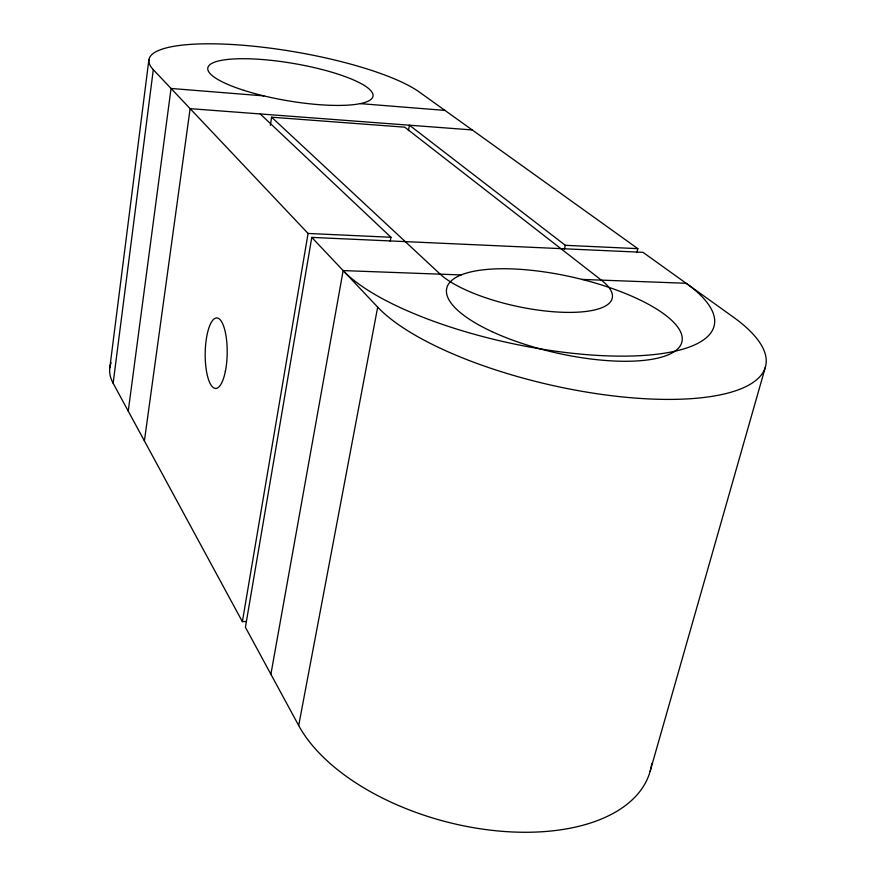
<?xml version="1.0" encoding="UTF-8"?>
<svg xmlns="http://www.w3.org/2000/svg" width="876" height="876" viewBox="0 0 876 876"><rect width="100%" height="100%" fill="white"/><g stroke="black" fill="none" stroke-linecap="round" stroke-linejoin="round"><path stroke-width="1.31" d="M109.807 367.821L148.876 59.765M246.419 621.445L242.378 621.653L113.135 383.25L153.3 69.686A142.722 32.215 9.7 0 1 244.645 45.399A142.722 32.215 9.7 0 1 419.451 92.133L637.837 248.653L636.852 252.638M128.246 411.118L171.05 88.465L263.884 95.9M144.398 440.924L190.125 108.657L472.208 129.944M270.345 125.312L271.615 117.198L404.723 127.173L601.341 280.123A91.717 28.229 12.2 0 1 562.217 312.261A91.717 28.229 12.2 0 1 440.212 274.166L271.615 117.198M242.378 621.653L308.067 233.454L153.3 69.686M311.79 237.396L377.687 307.126A205.904 66.401 12.8 0 0 657.613 399.259A205.904 66.401 12.8 0 0 733.245 317.035L642.973 252.332L311.79 237.396L245.411 627.26L298.694 725.547A186.117 102.054 14.9 0 0 493.845 830.536A186.117 102.054 14.9 0 0 651.755 763.489M270.892 674.257L343.151 270.585L461.126 274.944M408.413 130.579L409.431 125.213L565.316 245.313L637.837 248.653M298.694 725.547L377.687 307.126M390.203 241.316L390.97 237.276L260.227 113.946M564.396 249.31L565.316 245.313M650.123 771.329L765.46 366.913M581.949 279.411L686.127 283.266A195.808 60.532 12.2 0 1 607.156 355.853A195.808 60.532 12.2 0 1 343.151 270.585M308.067 233.454L390.97 237.276M360.452 103.642L444.942 110.409M113.135 383.25A132.889 52.582 8.9 0 1 111.132 362.784M243.999 90.381A83.778 18.867 9.7 0 0 372.826 96.886A83.778 18.867 9.7 0 0 254.412 59.02A83.778 18.867 9.7 0 0 243.999 90.381M225.34 371.457A35.259 10.994 -89.1 0 0 216.898 317.944A35.259 10.994 -89.1 0 0 206.32 370.187A35.259 10.994 -89.1 0 0 225.34 371.457M492.071 331.665A120.603 38.73 12.8 0 0 681.178 344.071A120.603 38.73 12.8 0 0 519.796 269.304A120.603 38.73 12.8 0 0 492.071 331.665"/></g></svg>
